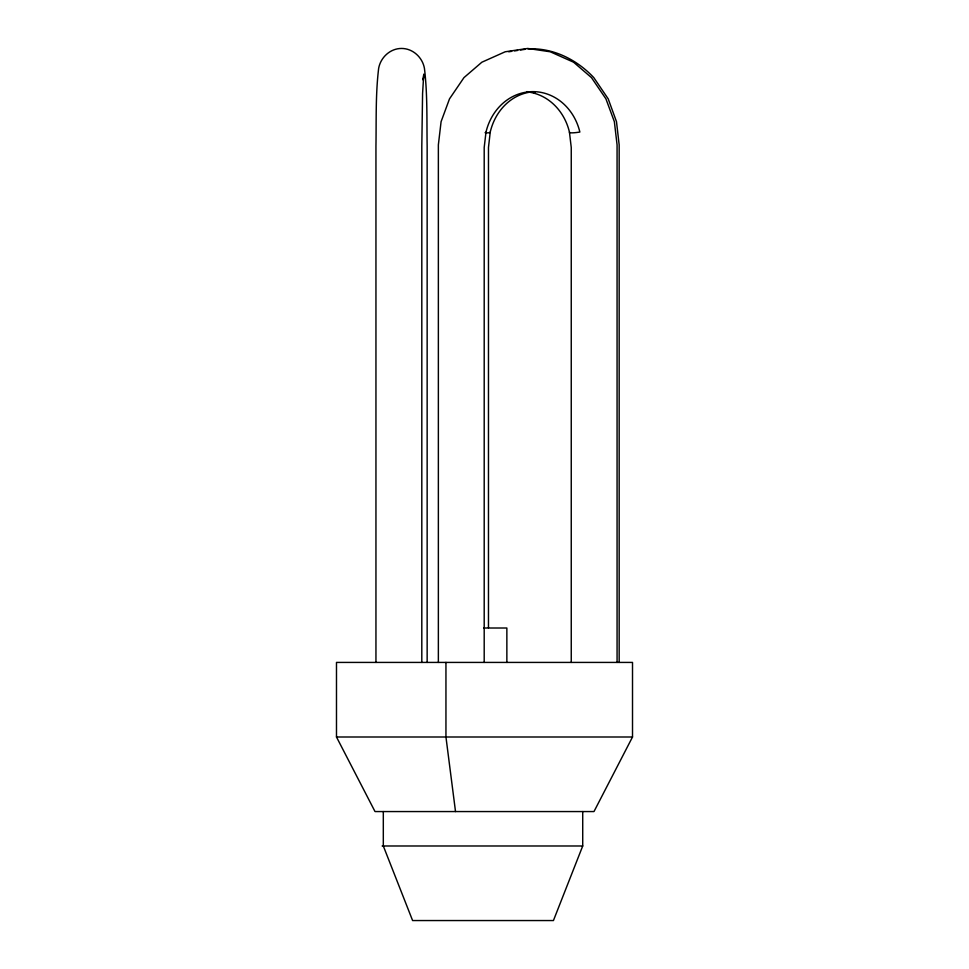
<?xml version="1.0" encoding="UTF-8"?>
<svg xmlns="http://www.w3.org/2000/svg" width="969" height="969" viewBox="0 0 969 969"><rect width="100%" height="100%" fill="white"/><g stroke="black" fill="none" stroke-linecap="round" stroke-linejoin="round"><path stroke-width="1.45" d="M530.867 92.007A54.53 47.784 -90 0 0 490.241 132.05L488.473 147.47L488.473 627.694M526.736 91.837A54.53 48.583 -90 0 1 569.433 132.05A22.784 2.677 -13.4 0 0 579.862 132.05A54.53 48.583 -90 0 0 532.926 91.631A54.53 48.583 -90 0 0 486.002 132.05L484.197 147.47L484.197 662.421M423.695 77.581L423.053 79.918L423.78 74.129L422.581 93.436L421.806 146.162L421.806 662.421M582.72 811.562L582.72 845.985L553.432 920.55L412.6 920.55L383.312 845.985L383.312 811.562M632.515 736.997L593.985 811.562L375.015 811.562L336.485 736.997L336.485 662.421L632.515 662.421L632.515 736.997L336.485 736.997M508.713 51.781L511.668 51.333M514.624 50.897L517.579 50.449M520.535 50L524.968 49.334M527.923 48.898C552.96 47.554 576.918 59.618 593.803 77.629L608.205 98.862L616.49 121.67L619.167 144.865L619.167 662.421M483.664 628.009L506.86 628.009L506.86 662.421M382.137 845.985L582.72 845.985M455.515 811.562L445.946 736.997L445.946 662.421M569.433 132.05L571.25 147.47L571.25 662.421M617.071 662.421L617.071 144.865L614.358 121.67L605.928 98.862L591.478 77.629L573.6 62.222L550.247 51.781L527.717 48.45L505.188 51.781L481.847 62.222L463.957 77.629L449.507 98.862L441.089 121.67L438.363 144.865L438.363 662.421M427.147 662.421L427.147 146.162C426.711 120.229 427.571 94.15 424.434 68.351C422.508 57.413 412.855 48.426 401.541 48.45C390.241 48.426 380.587 57.413 378.649 68.351C375.524 94.15 376.372 120.229 375.948 146.162L375.948 662.421M526.736 91.655A54.53 47.784 -90 0 1 535.033 92.77M490.253 132.05A22.784 2.834 13.2 0 1 485.13 132.765M486.002 132.05A22.784 2.677 13.4 0 1 485.481 132.644"/></g></svg>
